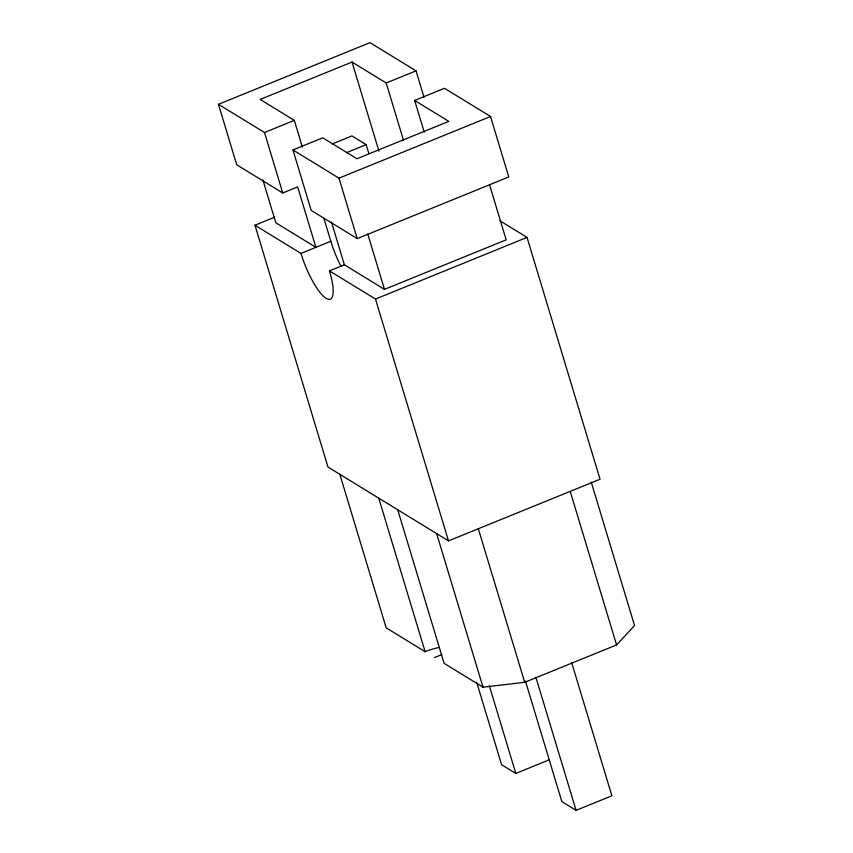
<?xml version="1.0" encoding="UTF-8"?>
<svg xmlns="http://www.w3.org/2000/svg" width="853" height="853" viewBox="0 0 853 853"><rect width="100%" height="100%" fill="white"/><g stroke="black" fill="none" stroke-linecap="round" stroke-linejoin="round"><path stroke-width="1.28" d="M397.733 509.774L444.093 663.335L483.001 687.177L524.691 682.304L616.57 644.921L634.536 625.516L591.236 482.105M262.884 179.962L275.818 222.782L315.909 247.349L297.654 186.892L282.738 192.97L236.718 164.768L218.464 104.311L369.999 42.65L416.029 70.852L424.016 97.295M403.49 140.265L386.196 82.986L352.033 62.056L260.154 99.438L294.317 120.369L302.389 147.1M218.464 104.311L264.494 132.514L294.317 120.369M386.196 82.986L416.029 70.852M292.963 149.957L322.786 137.813L356.949 158.754L448.827 121.361L414.665 100.43L444.498 88.296L490.528 116.498L508.772 176.955L357.236 238.616L311.206 210.414L292.963 149.957L338.982 178.16L357.236 238.616M332.19 143.954L351.937 135.915L366.172 144.637L368.869 153.561M346.425 152.676L366.172 144.637M338.982 178.16L490.528 116.498M500.082 220.895L527.026 237.401L600.043 479.226L448.497 540.887L327.978 467.039L254.972 225.224L274.677 217.195M254.972 225.224L300.992 253.426L330.825 241.282L323.905 218.379M300.992 253.426A40.048 10.503 67.9 0 0 326.177 298.411A40.048 10.503 67.9 0 0 329.461 270.87L344.377 264.793L384.468 289.359L506.181 239.842L489.451 184.419M329.461 270.87L375.491 299.062L527.026 237.401M434.603 657.524L441.758 654.603M476.678 682.219L501.585 764.704L515.82 773.426L549.151 759.863M525.448 681.067L561.85 801.628L576.084 810.35L611.878 795.785L571.649 662.536M438.314 647.63A26.699 8.647 -16.8 0 0 425.114 651.703L386.206 627.861L339.835 474.311M570.209 491.36L616.57 644.921M414.665 100.43L424.272 132.247M352.033 62.056L378.935 151.152M535.844 677.101L576.084 810.35M478.33 528.753L524.691 682.304M367.739 233.946L384.468 289.359M375.491 299.062L448.497 540.887M489.377 685.865L515.82 773.426M436.64 533.615L483.001 687.177M331.454 221.972L344.377 264.793M378.753 498.152L425.114 651.703M264.494 132.514L282.738 192.97M341.008 266.285A40.048 10.503 67.9 0 1 330.825 241.282"/></g></svg>
